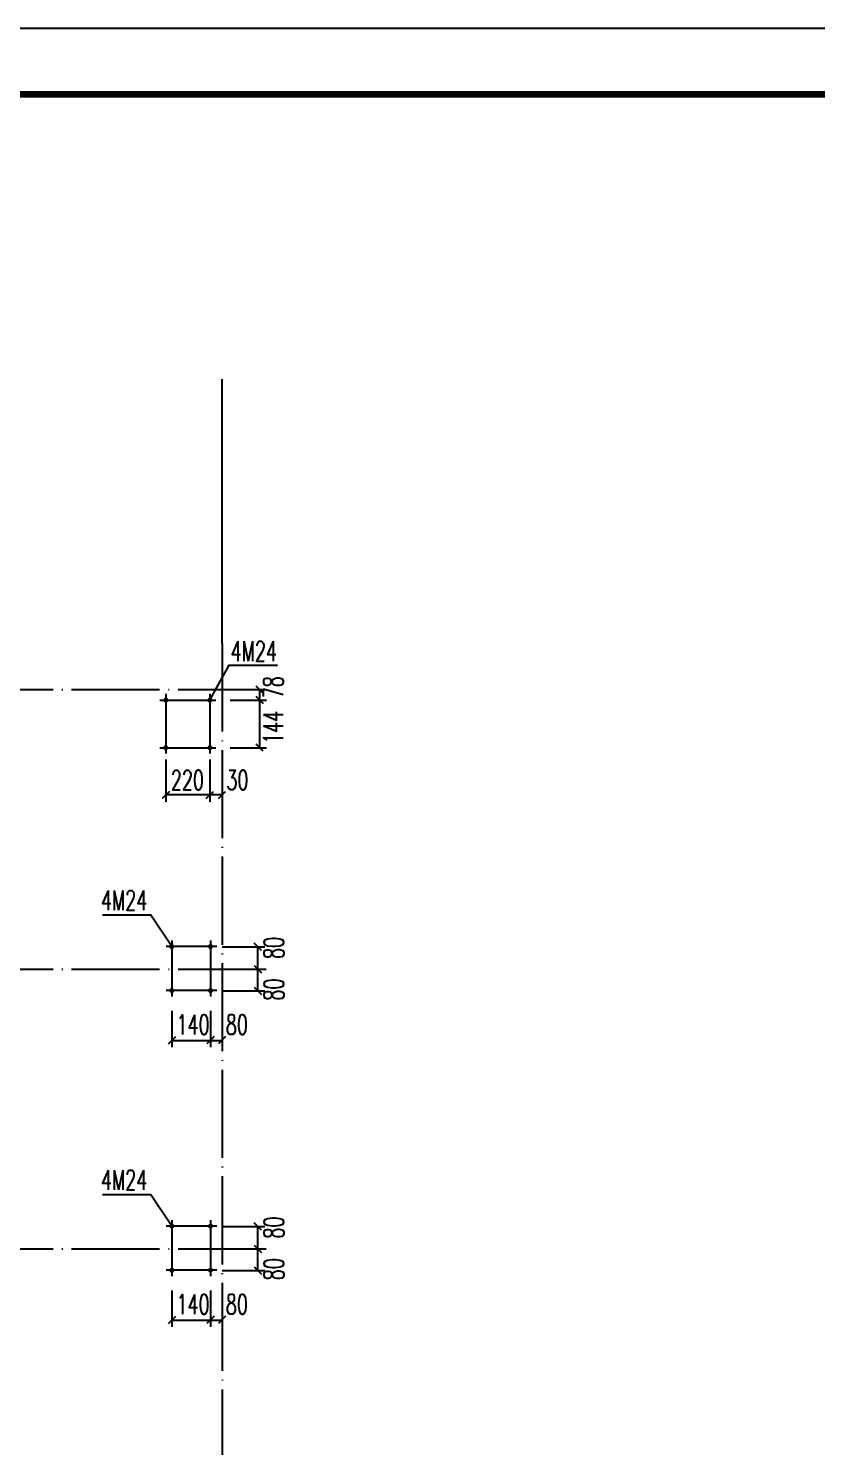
# Model space of a CAD drawing. Extents: x -307088 to 5640332, y -3541089 to -2181377.
# Drawn here: x 5555232 to 5573129, y -3250295 to -3218089 of the extents above; entities that cross this region are included whole.
import ezdxf

# ---------------------------------------------------------------- set-up
doc = ezdxf.new("R2010")
doc.units = 0
doc.header["$LTSCALE"] = 100
doc.header["$MEASUREMENT"] = 0
doc.linetypes.add('CENTER2', pattern=[28.575, 19.05, -3.175, 3.175, -3.175])
doc.linetypes.add('DOTE', pattern=[2.42, 2, -0.2, 0.02, -0.2])
doc.layers.get('0').update_dxf_attribs({"linetype": 'CONTINUOUS'})
for name, color, linetype in [('A', 1, 'CENTER2'), ('AXIS', 3, 'CONTINUOUS'), ('DOTE', 1, 'DOTE'), ('PUB_TITLE', 4, 'CONTINUOUS')]:
    doc.layers.add(name, color=color, linetype=linetype)
doc.styles.add('_SIMPLEX', font='SIMPLEX.shx', dxfattribs={"width": 0.8})

msp = doc.modelspace()

# ---------------------------------------------------------------- linework, layer by layer
at = {"color": 3, "linetype": 'ByBlock'}
for p, q in [((5559811.2, -3233101.5), (5560636.7, -3233101.5)), ((5560570.1, -3233192.5), (5560406.7, -3233029.1)), ((5560483.8, -3234423.5), (5560483.8, -3233101.5)), ((5559811.2, -3233345.5), (5560636.7, -3233345.5)), ((5559811.2, -3233345.5), (5560636.7, -3233345.5)), ((5560570.1, -3233427.2), (5560406.7, -3233263.8)), ((5559811.2, -3234423.5), (5560636.7, -3234423.5)), ((5560565.5, -3234505.2), (5560402.1, -3234341.8)), ((5558351.9, -3234689.2), (5558351.9, -3235654.8)), ((5559352.3, -3234689.2), (5559352.3, -3235654.8)), ((5559628.9, -3234689.2), (5559628.9, -3235654.8)), ((5558433.6, -3235415.6), (5558270.2, -3235579.1)), ((5559270.6, -3235579.1), (5559434, -3235415.6)), ((5559547.2, -3235579.1), (5559710.7, -3235415.6)), ((5559628.9, -3235497.3), (5558351.9, -3235497.3)), ((5559632.9, -3238945.1), (5560598.6, -3238945.1)), ((5560522.8, -3239026.8), (5560359.4, -3238863.4)), ((5560441.1, -3239945.4), (5560441.1, -3238945.1)), ((5559632.9, -3239451.5), (5560598.6, -3239451.5)), ((5560359.4, -3239369.8), (5560522.8, -3239533.2)), ((5559632.9, -3239945.4), (5560598.6, -3239945.4)), ((5560359.4, -3239863.7), (5560522.8, -3240027.1)), ((5558488.2, -3240398.7), (5558488.2, -3241224.1)), ((5559367.2, -3240398.7), (5559367.2, -3241224.1)), ((5559367.2, -3240398.7), (5559367.2, -3241224.1)), ((5559628.9, -3240398.7), (5559628.9, -3241224.1)), ((5558570, -3240989.6), (5558406.5, -3241153)), ((5558488.2, -3241071.3), (5559628.9, -3241071.3)), ((5559448.9, -3240984.9), (5559285.5, -3241148.4)), ((5559710.7, -3240984.9), (5559547.2, -3241148.4)), ((5559632.9, -3245295.1), (5560598.6, -3245295.1)), ((5560522.8, -3245376.8), (5560359.4, -3245213.4)), ((5560441.1, -3246295.4), (5560441.1, -3245295.1)), ((5560359.4, -3245719.8), (5560522.8, -3245883.2)), ((5559632.9, -3245801.5), (5560598.6, -3245801.5)), ((5559632.9, -3246295.4), (5560598.6, -3246295.4)), ((5560359.4, -3246213.7), (5560522.8, -3246377.1)), ((5558488.2, -3246748.7), (5558488.2, -3247574.1)), ((5559367.2, -3246748.7), (5559367.2, -3247574.1)), ((5559367.2, -3246748.7), (5559367.2, -3247574.1)), ((5559628.9, -3246748.7), (5559628.9, -3247574.1)), ((5558570, -3247339.6), (5558406.5, -3247503)), ((5559448.9, -3247334.9), (5559285.5, -3247498.4)), ((5559710.7, -3247334.9), (5559547.2, -3247498.4)), ((5558488.2, -3247421.3), (5559628.9, -3247421.3))]:
    msp.add_line(p, q, dxfattribs=at)
for points in [[(5559352.3, -3233345.5), (5559787.5, -3232549), (5560884.6, -3232549)], [(5558488.2, -3238939.4), (5558012.7, -3238225.3), (5556915.6, -3238225.3)], [(5558488.2, -3245289.4), (5558012.7, -3244575.3), (5556915.6, -3244575.3)]]:
    msp.add_lwpolyline(points)
at = {"const_width": 56.7}
for points in [[(5558323.6, -3233345.5, -1), (5558380.3, -3233345.5, -1)], [(5559323.9, -3233345.5, -1), (5559380.6, -3233345.5, -1)], [(5558323.6, -3234423.5, -1), (5558380.3, -3234423.5, -1)], [(5559323.9, -3234423.5, -1), (5559380.6, -3234423.5, -1)], [(5558488.2, -3238911, -1), (5558488.2, -3238967.7, -1)], [(5559367.2, -3238911, -1), (5559367.2, -3238967.7, -1)], [(5558488.2, -3239911.4, -1), (5558488.2, -3239968.1, -1)], [(5559367.2, -3239911.4, -1), (5559367.2, -3239968.1, -1)], [(5558488.2, -3245261, -1), (5558488.2, -3245317.7, -1)], [(5559367.2, -3245261, -1), (5559367.2, -3245317.7, -1)], [(5558488.2, -3246261.4, -1), (5558488.2, -3246318.1, -1)], [(5559367.2, -3246261.4, -1), (5559367.2, -3246318.1, -1)]]:
    msp.add_lwpolyline(points, format="xyb", close=True, dxfattribs=at)
at = {"layer": 'A'}
for p, q in [((5558216.6, -3233345.5), (5559489, -3233345.5)), ((5558351.9, -3233202.5), (5558351.9, -3234552.8)), ((5559352.3, -3233202.5), (5559352.3, -3234552.8)), ((5558216.6, -3234423.5), (5559489, -3234423.5)), ((5559510.2, -3238939.4), (5558359, -3238939.4)), ((5558488.2, -3238804), (5558488.2, -3240076.4)), ((5559367.2, -3238804), (5559367.2, -3240076.4)), ((5559510.2, -3239939.7), (5558359, -3239939.7)), ((5559510.2, -3245289.4), (5558359, -3245289.4)), ((5558488.2, -3245154), (5558488.2, -3246426.4)), ((5559367.2, -3245154), (5559367.2, -3246426.4)), ((5559510.2, -3246289.7), (5558359, -3246289.7))]:
    msp.add_line(p, q, dxfattribs=at)
at = {"layer": 'AXIS'}
msp.add_line((5559628.9, -3232057), (5559628.9, -3226057), dxfattribs=at)
at = {"layer": 'DOTE', "color": 9, "ltscale": 10}
for p, q in [((5559628.9, -3232057), (5559628.9, -3259773.9)), ((5500551.9, -3233101.5), (5560758, -3233101.5)), ((5500551.9, -3239451.5), (5560758, -3239451.5)), ((5500551.9, -3245801.5), (5560758, -3245801.5))]:
    msp.add_line(p, q, dxfattribs=at)
at = {"layer": 'PUB_TITLE'}
msp.add_lwpolyline([(5479576.3, -3281089.1), (5591026.3, -3281089.1), (5591026.3, -3218089.1), (5479576.3, -3218089.1)], close=True, dxfattribs=at)
at = {"layer": 'PUB_TITLE', "const_width": 150}
msp.add_lwpolyline([(5483326.3, -3279589.1), (5589526.3, -3279589.1), (5589526.3, -3219589.1), (5483326.3, -3219589.1)], close=True, dxfattribs=at)

# ---------------------------------------------------------------- texts
at = {"color": 3, "linetype": 'ByBlock', "style": '_SIMPLEX', "width": 0.65}
for s, p in [('4M24', (5559822.5, -3232455.6)), ('220', (5558465.9, -3235382.9)), ('30', (5559727.2, -3235382.9)), ('4M24', (5556877.2, -3238114.1)), ('140', (5558593.3, -3240937.1)), ('80', (5559714.9, -3240937.1)), ('4M24', (5556877.2, -3244464.1)), ('140', (5558593.3, -3247287.1)), ('80', (5559714.9, -3247287.1))]:
    msp.add_text(s, height=450, dxfattribs=at).set_placement(p)
for s, p in [('78', (5561017, -3233301.5)), ('144', (5561017, -3234337.7)), ('80', (5561029.3, -3239220.6)), ('80', (5561029.3, -3240166.2)), ('80', (5561029.3, -3245570.6)), ('80', (5561029.3, -3246516.2))]:
    msp.add_text(s, height=450, rotation=90, dxfattribs=at).set_placement(p)

doc.saveas('drawing.dxf')
